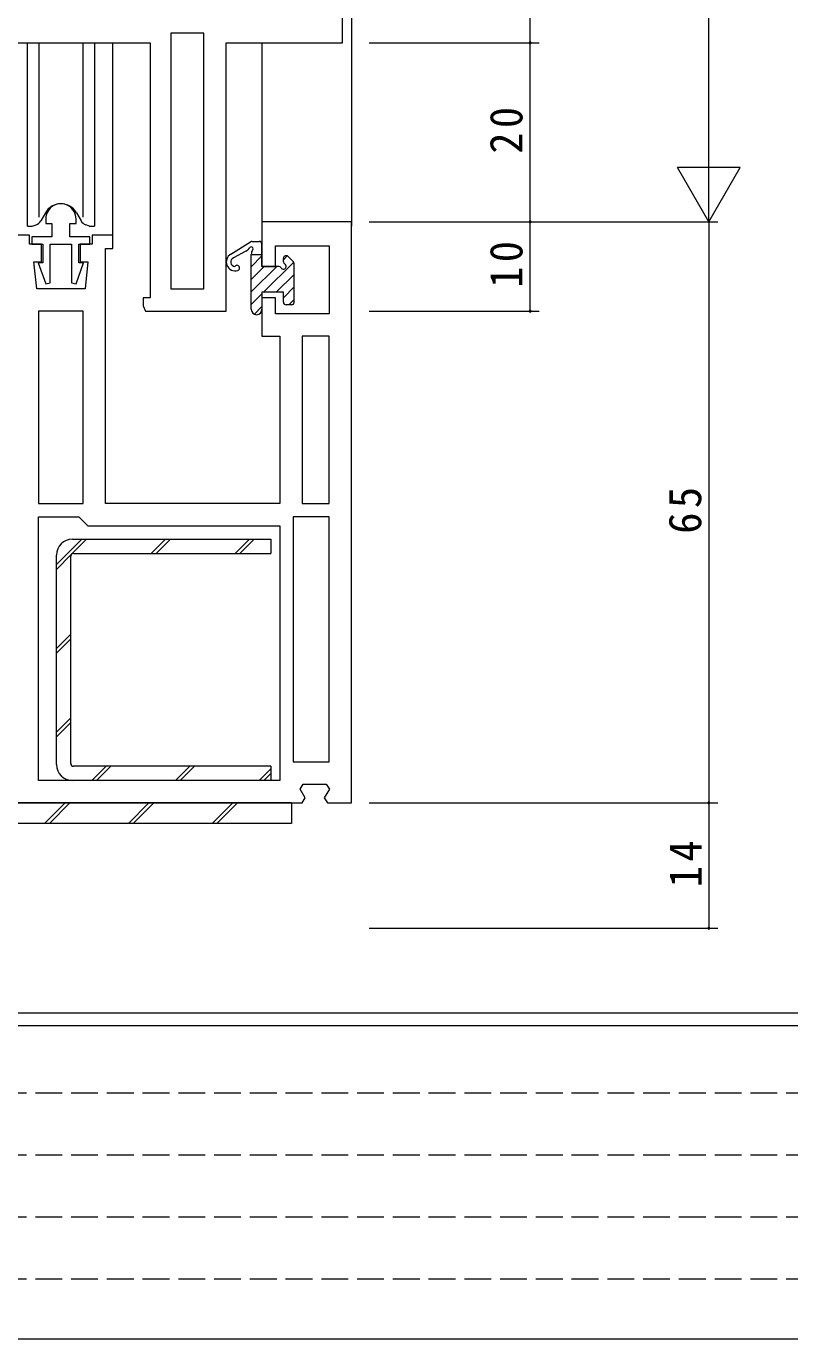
# Model space of a CAD drawing. Units: millimetres on the paper. Extents: x -420 to 373, y -297 to 267.
# Drawn here: x -290.1 to -204.7, y -297 to -150.2 of the extents above; entities that cross this region are included whole.
import ezdxf

# ---------------------------------------------------------------- set-up
doc = ezdxf.new("R2010")
doc.units = ezdxf.units.MM
doc.linetypes.add('DASHED3', pattern=[4, 3, -1])
for name, color, linetype, lineweight in [('0-1_YKK_ZWAK', 7, 'Continuous', 9), ('0-3_YKK_12', 2, 'Continuous', 9), ('0-4_YKK_D', 6, 'Continuous', 9), ('0-6_YKK_13', 4, 'Continuous', 9), ('0-7_YKK_11', 7, 'Continuous', 9)]:
    doc.layers.add(name, color=color, linetype=linetype, lineweight=lineweight)
doc.styles.add('ＭＳ ゴシック', font='')
doc.styles.get('ＭＳ ゴシック').set_extended_font_data('MS Gothic')

msp = doc.modelspace()

# ---------------------------------------------------------------- linework, layer by layer
at = {"layer": '0-1_YKK_ZWAK'}
for p, q in [((352.3, -260.575), (-417.7, -260.575)), ((314.5, -261.975), (-417.7, -261.975)), ((-417.7, -296.975), (314.5, -296.975))]:
    msp.add_line(p, q, dxfattribs=at)
at = {"layer": '0-1_YKK_ZWAK', "linetype": 'DASHED3'}
for p, q in [((-413.101, -269.488), (-164.909, -269.488)), ((-413.101, -276.416), (-164.909, -276.416)), ((-413.101, -283.345), (-164.909, -283.345)), ((-413.101, -290.274), (-164.909, -290.274))]:
    msp.add_line(p, q, dxfattribs=at)
at = {"layer": '0-3_YKK_12'}
for p, q in [((-253.742, 2.294), (-253.746, -172.552)), ((-280.446, -174.052), (-280.446, -152.052)), ((-263.738, -172.552), (-263.738, -152.052))]:
    msp.add_line(p, q, dxfattribs=at)
at = {"layer": '0-4_YKK_D'}
for p, q in [((-213.746, -165.052), (-213.746, 170.948)), ((-233.746, -152.052), (-233.746, -92.052)), ((-251.746, -152.052), (-232.746, -152.052)), ((-251.746, -152.052), (-232.746, -152.052)), ((-233.746, -172.052), (-233.746, -152.052)), ((-213.746, -172.052), (-213.746, -159.928)), ((-213.746, -172.052), (-217.246, -165.99)), ((-210.246, -165.99), (-217.246, -165.99)), ((-213.746, -172.052), (-210.246, -165.99)), ((-251.746, -172.052), (-232.746, -172.052)), ((-251.746, -172.052), (-212.746, -172.052)), ((-251.746, -172.052), (-232.746, -172.052)), ((-251.746, -172.052), (-212.746, -172.052)), ((-233.746, -182.052), (-233.746, -172.052)), ((-213.746, -172.052), (-213.746, -237.052)), ((-251.746, -182.052), (-232.746, -182.052)), ((-251.746, -237.052), (-212.746, -237.052)), ((-251.746, -237.052), (-212.746, -237.052)), ((-213.746, -237.052), (-213.746, -251.052)), ((-251.746, -251.052), (-212.746, -251.052))]:
    msp.add_line(p, q, dxfattribs=at)
for centre, start, end in [((-233.746, -152.052), 90, 270), ((-233.746, -152.052), 90, 270), ((-233.746, -152.052), 270, 90), ((-233.746, -152.052), 270, 90), ((-233.746, -172.052), 90, 270), ((-233.746, -172.052), 90, 270), ((-233.746, -172.052), 270, 90), ((-233.746, -172.052), 270, 90), ((-233.746, -182.052), 90, 270), ((-233.746, -182.052), 270, 90), ((-213.746, -237.052), 90, 270), ((-213.746, -237.052), 90, 270), ((-213.746, -237.052), 270, 90), ((-213.746, -237.052), 270, 90), ((-213.746, -251.052), 90, 270), ((-213.746, -251.052), 270, 90)]:
    msp.add_arc(centre, 0.106, start, end, dxfattribs=at)
at = {"layer": '0-6_YKK_13'}
for p, q in [((-289.996, -172.55), (-289.996, -152.052)), ((-288.684, -171.55), (-288.684, -152.052)), ((-283.808, -152.052), (-283.808, -171.55)), ((-282.496, -152.052), (-282.496, -172.55)), ((-287.978, -171.05), (-288.502, -171.957)), ((-284.514, -171.05), (-283.99, -171.957)), ((-289.996, -172.55), (-289.446, -172.55)), ((-289.446, -172.55), (-289.026, -172.396)), ((-283.046, -172.55), (-283.466, -172.396)), ((-283.046, -172.55), (-282.496, -172.55)), ((-267.229, -175.68), (-265.014, -174.293)), ((-264.869, -174.256), (-264.046, -174.256)), ((-263.746, -177.052), (-263.746, -174.556)), ((-265.565, -175.35), (-266.949, -176.099)), ((-264.946, -175.722), (-263.746, -175.722)), ((-264.946, -181.852), (-264.946, -175.722)), ((-263.746, -175.884), (-264.946, -177.084)), ((-260.915, -175.882), (-261.343, -176.31)), ((-260.834, -175.94), (-260.234, -176.54)), ((-262.085, -177.052), (-264.946, -179.913)), ((-263.5, -177.052), (-264.946, -178.499)), ((-261.865, -177.052), (-263.746, -177.052)), ((-260.2, -176.581), (-263.571, -179.952)), ((-261.346, -176.533), (-261.346, -176.152)), ((-260.146, -181.052), (-260.146, -176.752)), ((-260.146, -177.941), (-262.157, -179.952)), ((-263.746, -180.127), (-264.946, -181.327)), ((-261.346, -179.952), (-263.748, -179.952)), ((-263.746, -179.952), (-263.746, -181.852)), ((-260.146, -179.355), (-261.346, -180.555)), ((-261.346, -181.052), (-261.346, -179.952)), ((-263.746, -181.541), (-264.6, -182.396)), ((-260.446, -181.352), (-261.046, -181.352)), ((-260.146, -180.77), (-260.729, -181.352)), ((-286.746, -210.399), (-283.898, -207.551)), ((-285.031, -209.215), (-283.367, -207.551)), ((-276.129, -209.151), (-274.529, -207.551)), ((-275.598, -209.151), (-273.998, -207.551)), ((-266.76, -209.151), (-265.16, -207.551)), ((-266.229, -209.151), (-264.629, -207.551)), ((-286.746, -210.93), (-285.082, -209.265)), ((-286.746, -232.752), (-286.746, -209.351)), ((-285.146, -232.652), (-285.146, -209.451)), ((-284.846, -209.151), (-262.746, -209.151)), ((-286.746, -219.768), (-285.146, -218.168)), ((-286.746, -220.299), (-285.146, -218.699)), ((-286.746, -229.137), (-285.146, -227.537)), ((-286.746, -229.668), (-285.146, -228.068)), ((-262.743, -232.952), (-284.846, -232.952)), ((-282.792, -234.552), (-281.192, -232.952)), ((-282.261, -234.552), (-280.661, -232.952)), ((-273.423, -234.552), (-271.823, -232.952)), ((-272.892, -234.552), (-271.292, -232.952)), ((-264.054, -234.552), (-262.743, -233.242)), ((-262.743, -232.952), (-262.743, -234.552)), ((-262.743, -234.552), (-284.946, -234.552)), ((-263.523, -234.552), (-262.743, -233.773)), ((-260.446, -237.052), (-339.646, -237.052)), ((-288.062, -239.352), (-285.762, -237.052)), ((-287.531, -239.352), (-285.231, -237.052)), ((-278.692, -239.352), (-276.392, -237.052)), ((-278.162, -239.352), (-275.862, -237.052)), ((-269.323, -239.352), (-267.023, -237.052)), ((-268.793, -239.352), (-266.493, -237.052)), ((-260.446, -237.052), (-260.446, -239.352)), ((-260.446, -239.352), (-338.846, -239.352))]:
    msp.add_line(p, q, dxfattribs=at)
msp.add_lwpolyline([(-284.946, -207.551), (-262.746, -207.551), (-262.746, -209.151)], dxfattribs=at)
for centre, radius, start, end in [((-286.246, -172.05), 2, 30, 149.99998), ((-289.368, -171.457), 1, 290.01273, 329.99998), ((-289.368, -171.457), 1, 316.21162, 329.99998), ((-283.124, -171.457), 1, 210, 249.98726), ((-283.124, -171.457), 1, 210, 223.78836), ((-264.869, -174.556), 0.3, 90, 118.87427), ((-264.046, -174.556), 0.3, 0, 90), ((-266.746, -176.556), 1, 118.87427, 286.60155), ((-266.746, -176.556), 0.5, 113.99017, 264.81476), ((-265.972, -174.436), 1, 293.99017, 328.73001), ((-264.946, -175.059), 0.2, 326.44269, 148.73001), ((-263.946, -175.722), 1, 146.44269, 180), ((-261.046, -176.152), 0.3, 45, 180), ((-266.546, -177.227), 0.3, 286.60155, 144.81476), ((-261.865, -177.352), 0.3, 30, 90), ((-261.346, -177.052), 0.3, 210, 60), ((-261.046, -176.533), 0.3, 180, 239.99998), ((-260.446, -176.752), 0.3, 0, 45), ((-264.346, -181.852), 0.6, 180, 0), ((-261.046, -181.052), 0.3, 180, 270), ((-260.446, -181.052), 0.3, 270, 0), ((-284.946, -209.351), 1.8, 90, 180), ((-284.846, -209.451), 0.3, 90, 180), ((-284.946, -232.752), 1.8, 180, 270), ((-284.846, -232.652), 0.3, 180, 270)]:
    msp.add_arc(centre, radius, start, end, dxfattribs=at)
at = {"layer": '0-7_YKK_11'}
for p, q in [((-270.246, -179.552), (-270.246, -150.952)), ((-283.746, -203.552), (-283.746, -182.052)), ((-256.246, -203.552), (-256.246, -184.852)), ((-288.746, -234.552), (-288.746, -205.052)), ((-256.246, -232.452), (-256.246, -205.052)), ((-341.446, -237.052), (-259.268, -237.052))]:
    msp.add_line(p, q, dxfattribs=at)
for points in [[(-304.746, -182.052), (-295.246, -182.052), (-295.246, -177.052), (-296.746, -177.052), (-296.746, -179.352), (-302.046, -179.352), (-302.046, -171.752), (-296.746, -171.752), (-296.746, -173.552), (-295.246, -173.552), (-295.246, -169.952), (-295.746, -169.452), (-296.246, -168.952), (-296.246, -152.052), (-276.246, -152.052), (-276.246, -180.552), (-277.046, -180.552), (-277.046, -181.449), (-276.765, -182.052), (-267.746, -182.052), (-267.746, -152.052), (-254.746, -152.052), (-254.746, -112.052)], [(-341.446, -237.052), (-259.268, -237.052), (-258.905, -236.489), (-259.487, -235.516), (-259.124, -234.952), (-256.568, -234.952), (-256.205, -235.516), (-256.787, -236.489), (-256.424, -237.052), (-253.746, -237.052), (-253.746, -172.052), (-263.746, -172.052), (-263.746, -177.052), (-262.246, -177.052), (-262.246, -174.752), (-256.246, -174.752), (-256.246, -182.352), (-262.246, -182.352), (-262.246, -180.552), (-263.746, -180.552), (-263.746, -184.852), (-261.746, -184.852), (-261.746, -203.552), (-281.246, -203.552), (-281.246, -175.052), (-280.446, -175.052), (-280.446, -173.552), (-282.746, -173.552), (-282.746, -174.552), (-284.096, -174.552), (-284.096, -176.552), (-283.223, -176.552), (-283.546, -179.552), (-288.946, -179.552), (-289.268, -176.552), (-288.396, -176.552), (-288.396, -174.552), (-289.746, -174.552), (-289.746, -173.552), (-291.246, -173.552)], [(-287.946, -171.752), (-287.946, -172.252), (-287.246, -172.252), (-287.246, -173.752), (-289.496, -173.752), (-289.496, -174.552), (-288.246, -174.552), (-288.246, -176.652), (-288.78, -176.652), (-287.943, -178.991), (-287.446, -178.905)], [(-287.446, -178.905), (-287.446, -174.552), (-285.046, -174.552), (-285.046, -178.905), (-284.548, -178.991), (-283.712, -176.652), (-284.246, -176.652), (-284.246, -174.552), (-282.996, -174.552), (-282.996, -173.752), (-285.246, -173.752), (-285.246, -172.252), (-284.546, -172.252), (-284.546, -171.752)]]:
    msp.add_lwpolyline(points, dxfattribs=at)
for points in [[(-270.246, -179.552), (-270.246, -150.952), (-273.946, -150.952), (-273.946, -179.552)], [(-283.746, -203.552), (-283.746, -182.052), (-288.746, -182.052), (-288.746, -203.552)], [(-256.246, -203.552), (-256.246, -184.852), (-259.246, -184.852), (-259.246, -203.552)], [(-288.746, -234.552), (-288.746, -205.052), (-284.246, -205.052), (-283.746, -205.552), (-283.246, -206.052), (-261.746, -206.052), (-261.746, -234.552)], [(-256.246, -232.452), (-256.246, -205.052), (-260.246, -205.052), (-260.246, -232.452)]]:
    msp.add_lwpolyline(points, close=True, dxfattribs=at)
msp.add_arc((-286.246, -171.752), 1.7, 359.99998, 180, dxfattribs=at)

# ---------------------------------------------------------------- texts
at = {"layer": '0-4_YKK_D', "color": 3, "char_height": 3.666, "attachment_point": 7, "rotation": 90, "style": 'ＭＳ ゴシック'}
for s, insert in [('\\T1.21;\\W0.95;20', (-234.546, -164.452)), ('\\T1.21;\\W0.95;10', (-234.546, -179.452)), ('\\T1.21;\\W0.95;65', (-214.546, -206.952)), ('\\T1.21;\\W0.95;14', (-214.546, -246.49))]:
    msp.add_mtext(s, dxfattribs=dict(at, insert=insert))

doc.saveas('drawing.dxf')
